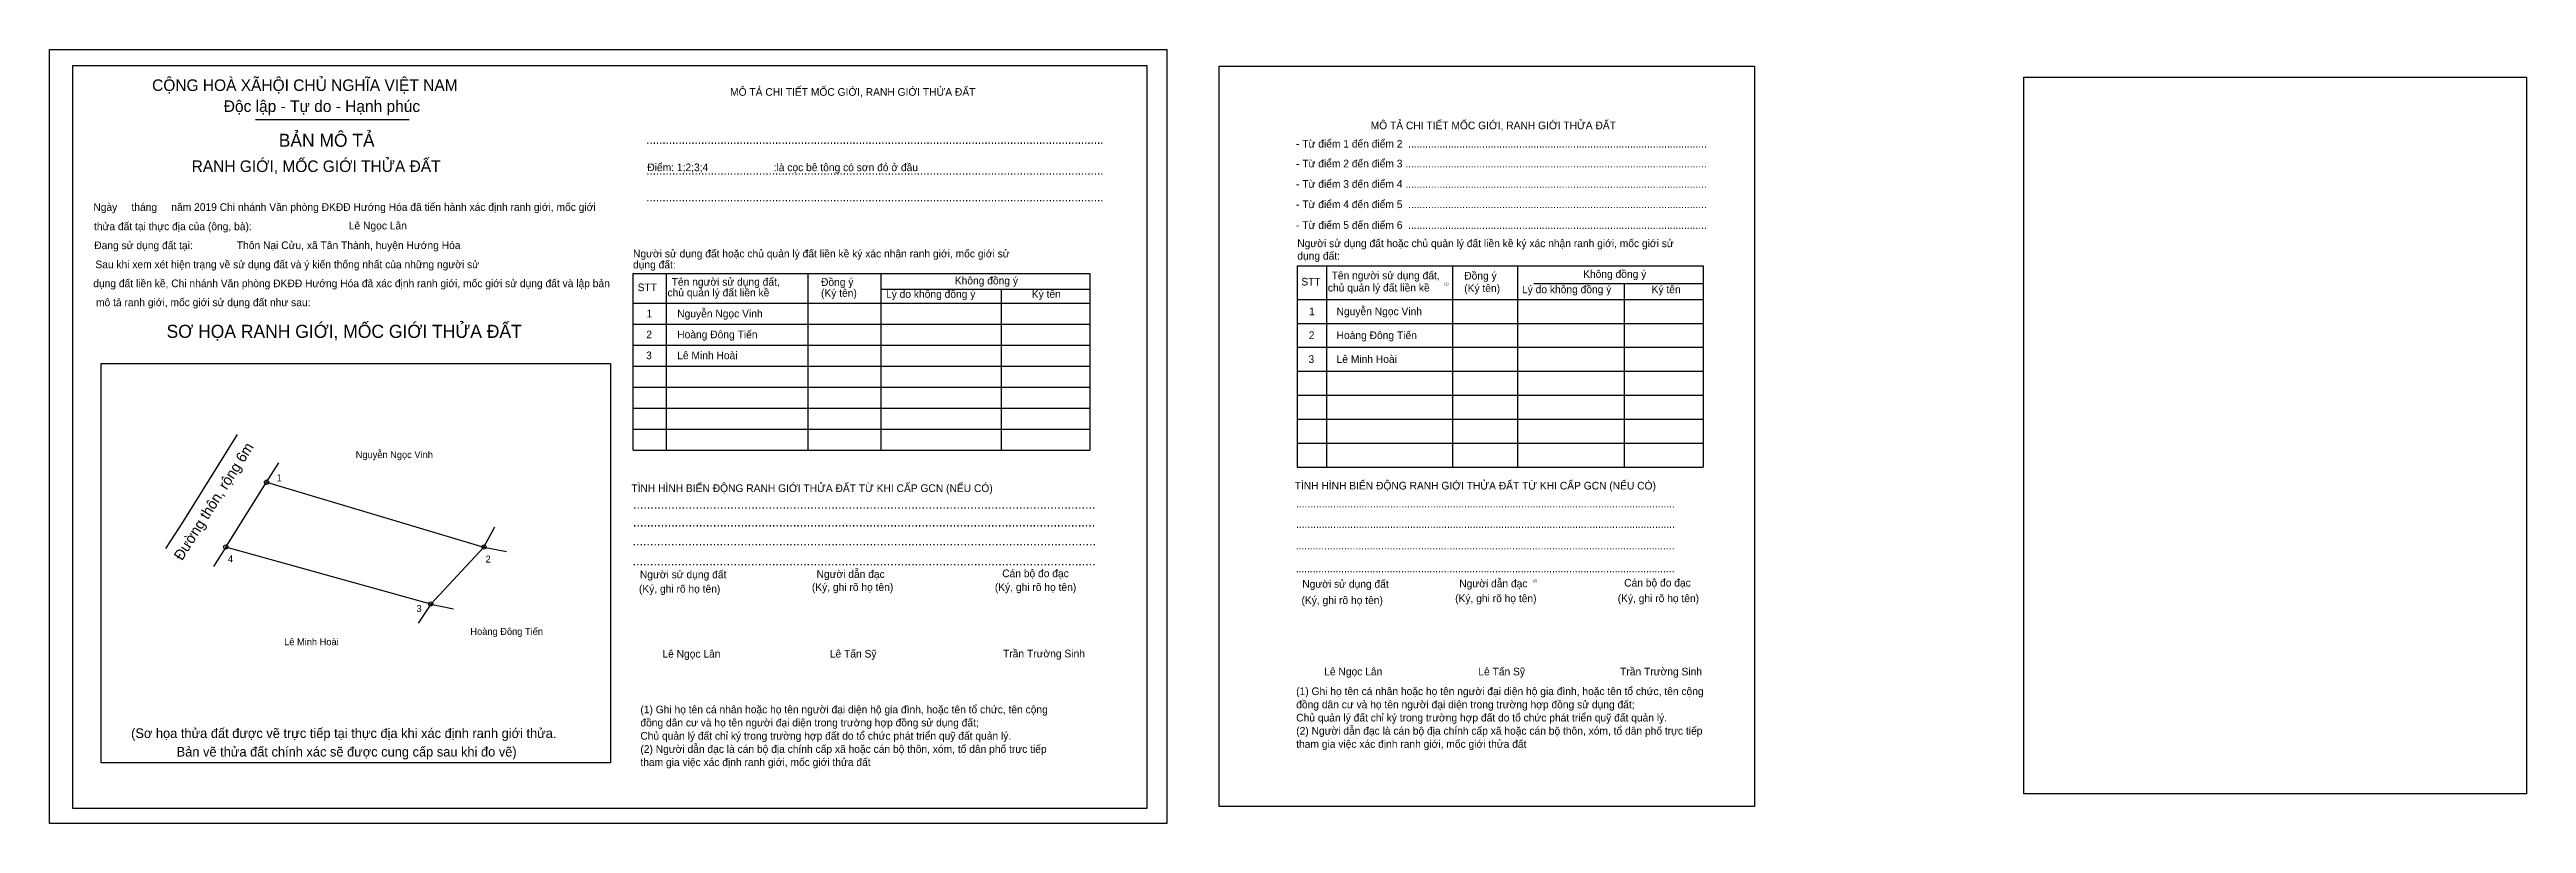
# Model space of a CAD drawing. Extents: x 129 to 540849, y 21 to 1835289.
# Drawn here: x 540555.6 to 540849.4, y 1835197.2 to 1835288.9 of the extents above.
import ezdxf

# ---------------------------------------------------------------- set-up
doc = ezdxf.new("R2010")
doc.units = 0
for name, color, linetype in [('bmtKhungInTrang1', 7, 'Continuous'), ('bmtKhungInTrang2', 7, 'Continuous'), ('bmtNoiDung', 7, 'Continuous'), ('bmtTemplate', 7, 'Continuous'), ('CanhThua', 7, 'Continuous'), ('Level 1', 7, 'Continuous'), ('Level 23', 7, 'Continuous'), ('MocDinhThua', 7, 'Continuous'), ('RauThua', 7, 'Continuous'), ('SoHieuDinhThua', 7, 'Continuous'), ('TenChuLanCan', 7, 'Continuous')]:
    doc.layers.add(name, color=color, linetype=linetype)

msp = doc.modelspace()

# ---------------------------------------------------------------- linework, layer by layer
at = {"layer": 'bmtKhungInTrang1'}
for points in [[(540555.65, 1835288.93), (540688.15, 1835288.93), (540688.15, 1835197.16), (540555.65, 1835197.16)], [(540558.39, 1835287.05), (540685.79, 1835287.05), (540685.79, 1835198.94), (540558.39, 1835198.94)]]:
    msp.add_lwpolyline(points, close=True, dxfattribs=at)
at = {"layer": 'bmtKhungInTrang2'}
msp.add_lwpolyline([(540694.38, 1835286.96), (540757.85, 1835286.96), (540757.85, 1835199.16), (540694.38, 1835199.16)], close=True, dxfattribs=at)
at = {"layer": 'bmtTemplate'}
for p, q in [((540580.09, 1835280.63), (540598.29, 1835280.63)), ((540628.77, 1835262.37), (540628.77, 1835241.41)), ((540645.58, 1835262.37), (540645.58, 1835241.41)), ((540654.22, 1835262.39), (540654.22, 1835241.41)), ((540679.04, 1835262.37), (540679.04, 1835241.41)), ((540707.11, 1835263.28), (540707.11, 1835239.41)), ((540722.05, 1835263.28), (540722.05, 1835239.41)), ((540729.73, 1835263.31), (540729.73, 1835239.41)), ((540751.78, 1835263.28), (540751.78, 1835239.41)), ((540654.22, 1835260.52), (540679.04, 1835260.52)), ((540703.63, 1835259.3), (540751.78, 1835259.3)), ((540731.68, 1835261.18), (540751.78, 1835261.18)), ((540624.85, 1835258.87), (540679.04, 1835258.87)), ((540624.85, 1835256.38), (540679.04, 1835256.38)), ((540703.63, 1835256.46), (540751.78, 1835256.46)), ((540624.85, 1835253.89), (540679.04, 1835253.89)), ((540703.63, 1835253.62), (540751.78, 1835253.62)), ((540624.85, 1835251.39), (540679.04, 1835251.39)), ((540703.63, 1835250.78), (540751.78, 1835250.78)), ((540624.85, 1835248.9), (540679.04, 1835248.9)), ((540703.63, 1835247.94), (540751.78, 1835247.94)), ((540624.85, 1835246.4), (540679.04, 1835246.4)), ((540703.63, 1835245.09), (540751.78, 1835245.09)), ((540624.85, 1835243.91), (540679.04, 1835243.91)), ((540624.85, 1835241.41), (540679.04, 1835241.41)), ((540703.63, 1835242.25), (540751.78, 1835242.25)), ((540703.63, 1835239.41), (540751.78, 1835239.41))]:
    msp.add_line(p, q, dxfattribs=at)
for points in [[(540558.39, 1835287.05), (540685.79, 1835287.05), (540685.79, 1835198.94), (540558.39, 1835198.94)], [(540789.8, 1835285.64), (540849.41, 1835285.64), (540849.41, 1835200.65), (540789.8, 1835200.65)], [(540561.76, 1835204.33), (540561.76, 1835251.71), (540622.16, 1835251.71), (540622.16, 1835204.33)]]:
    msp.add_lwpolyline(points, close=True, dxfattribs=at)
for points in [[(540624.82, 1835262.37), (540679.04, 1835262.37)], [(540624.82, 1835262.37), (540624.82, 1835241.41)], [(540703.6, 1835263.28), (540751.78, 1835263.28)], [(540703.6, 1835263.28), (540703.6, 1835239.41)], [(540668.5, 1835260.5), (540668.5, 1835241.41)], [(540742.41, 1835261.15), (540742.41, 1835239.41)]]:
    msp.add_lwpolyline(points, dxfattribs=at)
at = {"layer": 'CanhThua'}
for p, q in [((540576.55, 1835229.94), (540581.39, 1835237.62)), ((540581.39, 1835237.62), (540607.17, 1835229.94)), ((540600.86, 1835223.18), (540576.55, 1835229.94)), ((540607.17, 1835229.94), (540600.86, 1835223.18))]:
    msp.add_line(p, q, dxfattribs=at)
at = {"layer": 'Level 23'}
for p, q in [((540577.91, 1835243.29), (540571.44, 1835232.91)), ((540571.44, 1835232.91), (540569.4, 1835229.76))]:
    msp.add_line(p, q, dxfattribs=at)
at = {"layer": 'MocDinhThua'}
for centre in [(540581.39, 1835237.62), (540576.55, 1835229.94), (540607.17, 1835229.94), (540600.86, 1835223.18)]:
    msp.add_circle(centre, 0.25, dxfattribs=at)
at = {"layer": 'RauThua'}
for p, q in [((540581.39, 1835237.62), (540582.85, 1835239.93)), ((540576.55, 1835229.94), (540575.09, 1835227.62)), ((540607.17, 1835229.94), (540608.47, 1835232.35)), ((540607.17, 1835229.94), (540609.86, 1835229.42)), ((540600.86, 1835223.18), (540599.36, 1835220.89)), ((540600.86, 1835223.18), (540603.54, 1835222.6))]:
    msp.add_line(p, q, dxfattribs=at)

# ---------------------------------------------------------------- texts
at = {"layer": 'bmtNoiDung'}
for s, height, p in [('Lê Ngọc Lân', 0.9082, (540591.14, 1835267.6)), ('Thôn Nại Cửu, xã Tân Thành, huyện Hướng Hóa', 0.9082, (540577.86, 1835265.27)), ('1', 0.908, (540626.45, 1835257.17)), ('Nguyễn Ngọc Vinh ', 0.9082, (540630.09, 1835257.17)), ('1', 0.908, (540705.02, 1835257.43)), ('Nguyễn Ngọc Vinh ', 0.9082, (540708.29, 1835257.43)), ('3', 0.908, (540626.39, 1835252.21)), ('2', 0.908, (540626.42, 1835254.69)), ('Hoàng Đông Tiến ', 0.9082, (540630.09, 1835254.69)), ('Lê Minh Hoài ', 0.9082, (540630.09, 1835252.21)), ('2', 0.908, (540704.99, 1835254.6)), ('Hoàng Đông Tiến ', 0.9082, (540708.29, 1835254.6)), ('3', 0.908, (540704.95, 1835251.77)), ('Lê Minh Hoài ', 0.9082, (540708.29, 1835251.77)), ('Lê Tấn Sỹ', 0.908, (540648.19, 1835216.83)), ('Trần Trường Sinh', 0.9082, (540668.73, 1835216.85)), ('Lê Ngọc Lân', 0.9082, (540628.33, 1835216.82)), ('Lê Ngọc Lân', 0.9082, (540706.82, 1835214.72)), ('Lê Tấn Sỹ', 0.908, (540725.1, 1835214.72)), ('Trần Trường Sinh', 0.9082, (540741.92, 1835214.72))]:
    msp.add_text(s, height=height, dxfattribs=at).set_placement(p)
at = {"layer": 'bmtTemplate'}
for s, height, p in [('CỘNG HOÀ XÃHỘI CHỦ NGHĨA VIỆT NAM', 1.3738, (540567.81, 1835284.02)), ('Độc lập - Tự do - Hạnh phúc', 1.3738, (540576.31, 1835281.53)), ('MÔ TẢ CHI TIẾT MỐC GIỚI, RANH GIỚI THỬA ĐẤT', 0.9082, (540636.36, 1835283.45)), ('MÔ TẢ CHI TIẾT MỐC GIỚI, RANH GIỚI THỬA ĐẤT', 0.9079, (540712.33, 1835279.48)), ('BẢN MÔ TẢ', 1.546, (540582.83, 1835277.4)), ('..............................................................................................................................................', 1.02774, (540626.42, 1835277.75)), ('- Từ điểm 1 đến điểm 2  .........................................................................................................', 0.90788, (540703.48, 1835277.31)), ('RANH GIỚI, MỐC GIỚI THỬA ĐẤT', 1.3738, (540572.5, 1835274.41)), ('Điểm: 1;2;3;4                       :là cọc bê tông có sơn đỏ ở đầu', 0.9082, (540626.54, 1835274.51)), ('..............................................................................................................................................', 1.02774, (540626.42, 1835274.09)), ('- Từ điểm 2 đến điểm 3 ..........................................................................................................', 0.90788, (540703.48, 1835274.96)), ('Ngày     tháng     năm 2019 Chi nhánh Văn phòng ĐKĐĐ Hướng Hóa đã tiến hành xác định ranh giới, mốc giới ', 0.90822, (540560.84, 1835269.8)), ('..............................................................................................................................................', 1.02774, (540626.42, 1835270.92)), ('- Từ điểm 3 đến điểm 4 ..........................................................................................................', 0.90788, (540703.48, 1835272.54)), ('- Từ điểm 4 đến điểm 5  .........................................................................................................', 0.90788, (540703.48, 1835270.13)), ('thửa đất tại thực địa của (ông, bà):', 0.9082, (540560.92, 1835267.51)), ('- Từ điểm 5 đến điểm 6  .........................................................................................................', 0.90788, (540703.48, 1835267.66)), ('Đang sử dụng đất tại:', 0.9082, (540560.95, 1835265.26)), ('Người sử dụng đất hoặc chủ quản lý đất liền kề ký xác nhận ranh giới, mốc giới sử', 0.9082, (540624.85, 1835264.28)), ('dụng đất:', 0.908, (540703.63, 1835264.02)), ('Người sử dụng đất hoặc chủ quản lý đất liền kề ký xác nhận ranh giới, mốc giới sử', 0.9079, (540703.63, 1835265.5)), ('Sau khi xem xét hiện trạng về sử dụng đất và ý kiến thống nhất của những người sử ', 0.9082, (540561.08, 1835263)), ('dụng đất:', 0.908, (540624.85, 1835262.98)), ('Tên người sử dụng đất,', 0.9082, (540629.43, 1835260.93)), ('Đồng ý', 0.908, (540647.14, 1835260.91)), ('Không đồng ý', 0.9082, (540663.01, 1835261.08)), ('Tên người sử dụng đất,', 0.9079, (540707.7, 1835261.69)), ('Đồng ý', 0.908, (540723.43, 1835261.66)), ('Không đồng ý', 0.9079, (540737.53, 1835261.86)), ('dụng đất liền kề, Chi nhánh Văn phòng ĐKĐĐ Hướng Hóa đã xác định ranh giới, mốc giới sử dụng đất và lập bản', 0.90822, (540560.83, 1835260.75)), ('mô tả ranh giới, mốc giới sử dụng đất như sau:', 0.9082, (540561.16, 1835258.5)), ('STT', 0.908, (540625.39, 1835260.28)), ('chủ quản lý đất liền kề', 0.9082, (540628.93, 1835259.66)), ('(Ký tên)', 0.908, (540647.14, 1835259.61)), ('Lý do không đồng ý', 0.9082, (540654.85, 1835259.49)), ('Ký tên', 0.908, (540672.14, 1835259.49)), ('STT', 0.908, (540704.11, 1835260.95)), ('chủ quản lý đất liền kề', 0.9079, (540707.25, 1835260.24)), ('(1)', 0.303, (540721.06, 1835260.98)), ('(Ký tên)', 0.908, (540723.43, 1835260.18)), ('Lý do không đồng ý', 0.9079, (540730.28, 1835260.04)), ('Ký tên', 0.908, (540745.65, 1835260.04)), ('SƠ HỌA RANH GIỚI, MỐC GIỚI THỬA ĐẤT', 1.5503, (540569.53, 1835254.74)), ('TÌNH HÌNH BIẾN ĐỘNG RANH GIỚI THỬA ĐẤT TỪ KHI CẤP GCN (NẾU CÓ)', 0.9082, (540624.65, 1835236.46)), ('TÌNH HÌNH BIẾN ĐỘNG RANH GIỚI THỬA ĐẤT TỪ KHI CẤP GCN (NẾU CÓ)', 0.9079, (540703.32, 1835236.76)), ('.....................................................................................................................................', 1.11014, (540624.84, 1835234.49)), ('.....................................................................................................................................', 1.10956, (540624.84, 1835232.37)), ('.....................................................................................................................................', 0.90924, (540703.48, 1835234.63)), ('.....................................................................................................................................', 1.11236, (540624.79, 1835230.12)), ('.....................................................................................................................................', 0.90924, (540703.43, 1835229.65)), ('.....................................................................................................................................', 0.90924, (540703.48, 1835232.21)), ('.....................................................................................................................................', 1.11179, (540624.79, 1835227.75)), ('Người sử dụng đất', 0.9082, (540625.66, 1835226.23)), ('Người dẫn đạc', 0.9082, (540646.61, 1835226.28)), ('Cán bộ đo đạc', 0.9082, (540668.63, 1835226.36)), ('.....................................................................................................................................', 0.90924, (540703.43, 1835226.95)), ('(Ký, ghi rõ họ tên)', 0.9082, (540625.55, 1835224.53)), ('(Ký, ghi rõ họ tên)', 0.9082, (540646.06, 1835224.73)), ('(Ký, ghi rõ họ tên)', 0.9082, (540667.76, 1835224.73)), ('(Ký, ghi rõ họ tên)', 0.9079, (540704.13, 1835223.18)), ('Người sử dụng đất', 0.9079, (540704.22, 1835225.11)), ('(Ký, ghi rõ họ tên)', 0.9079, (540722.35, 1835223.4)), ('Người dẫn đạc', 0.9079, (540722.84, 1835225.16)), ('(2)', 0.303, (540731.56, 1835225.79)), ('(Ký, ghi rõ họ tên)', 0.9079, (540741.63, 1835223.4)), ('Cán bộ đo đạc', 0.9079, (540742.4, 1835225.25)), ('(1) Ghi họ tên cá nhân hoặc họ tên người đại diện hộ gia đình, hoặc tên tổ chức, tên cộng', 0.9079, (540703.5, 1835212.38)), ('đồng dân cư và họ tên người đại diện trong trường hợp đồng sử dụng đất;', 0.9079, (540625.72, 1835208.66)), ('(1) Ghi họ tên cá nhân hoặc họ tên người đại diện hộ gia đình, hoặc tên tổ chức, tên cộng', 0.9079, (540625.72, 1835210.22)), ('đồng dân cư và họ tên người đại diện trong trường hợp đồng sử dụng đất;', 0.9079, (540703.5, 1835210.81)), ('Chủ quản lý đất chỉ ký trong trường hợp đất do tổ chức phát triển quỹ đất quản lý.', 0.9079, (540703.5, 1835209.25)), ('(Sơ họa thửa đất được vẽ trực tiếp tại thực địa khi xác định ranh giới thửa.', 1.1375, (540565.32, 1835207.29)), ('Bản vẽ thửa đất chính xác sẽ được cung cấp sau khi đo vẽ)', 1.1375, (540570.72, 1835205.09)), ('Chủ quản lý đất chỉ ký trong trường hợp đất do tổ chức phát triển quỹ đất quản lý.', 0.9079, (540625.72, 1835207.09)), ('(2) Người dẫn đạc là cán bộ địa chính cấp xã hoặc cán bộ thôn, xóm, tổ dân phố trực tiếp', 0.9079, (540625.72, 1835205.53)), ('tham gia việc xác định ranh giới, mốc giới thửa đất', 0.9079, (540703.5, 1835206.13)), ('(2) Người dẫn đạc là cán bộ địa chính cấp xã hoặc cán bộ thôn, xóm, tổ dân phố trực tiếp', 0.9079, (540703.5, 1835207.69)), ('tham gia việc xác định ranh giới, mốc giới thửa đất', 0.9079, (540625.72, 1835203.97))]:
    msp.add_text(s, height=height, dxfattribs=at).set_placement(p)
at = {"layer": 'Level 1'}
msp.add_text('Đường thôn, rộng 6m', height=1.25, rotation=57.7766, dxfattribs=at).set_placement((540571.36, 1835228.24))
at = {"layer": 'SoHieuDinhThua'}
for s, p in [('1', (540582.58, 1835237.73)), ('4', (540576.8, 1835228.13)), ('2', (540607.35, 1835228.1)), ('3', (540599.17, 1835222.24))]:
    msp.add_text(s, height=0.821, dxfattribs=at).set_placement(p)
at = {"layer": 'TenChuLanCan'}
for s, p in [('Nguyễn Ngọc Vinh', (540591.96, 1835240.48)), ('Lê Minh Hoài', (540583.47, 1835218.29)), ('Hoàng Đông Tiến', (540605.56, 1835219.52))]:
    msp.add_text(s, height=0.821, dxfattribs=at).set_placement(p)

doc.saveas('drawing.dxf')
